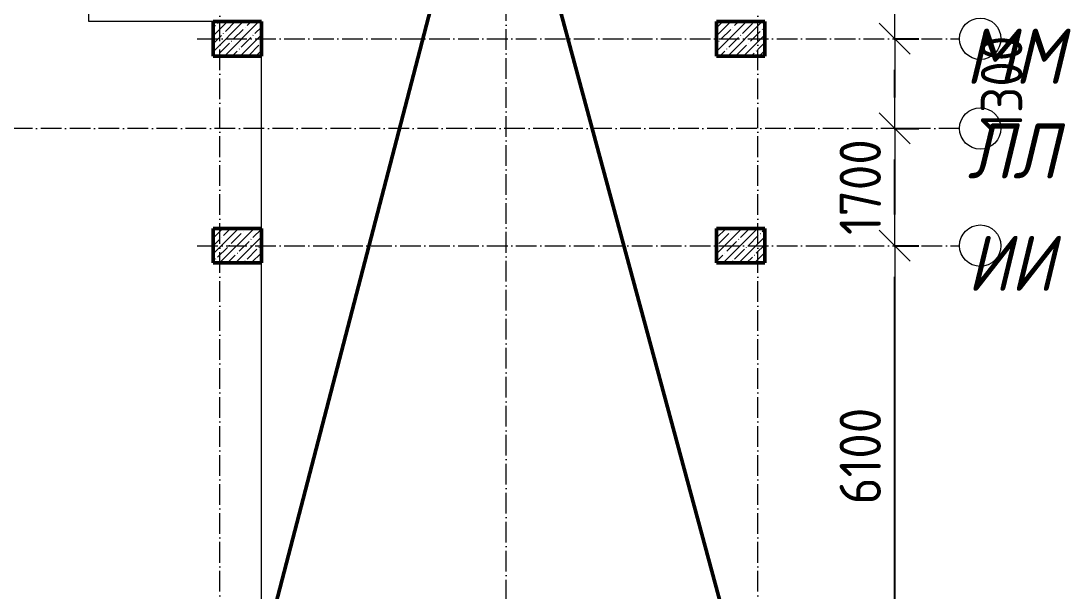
# Model space of a CAD drawing. Header units: millimetres. Extents: x 2294 to 908349, y -83289 to 219220.
# Drawn here: x 256049 to 271274, y 62385 to 70664 of the extents above; entities that cross this region are included whole.
import ezdxf

# ---------------------------------------------------------------- set-up
doc = ezdxf.new("R2010")
doc.units = ezdxf.units.MM
doc.linetypes.add('50_200_ШТРИХ_1Т_ш5_п1_п1_', pattern=[700, 500, -100, 0, -100])
for name, color, linetype, lineweight in [('A-____-____-DIMS', 7, 'Continuous', 9), ('A-DETL-____-OTLN-1', 7, 'Continuous', 50), ('A-FLOR-____-OTLN', 7, 'Continuous', 9), ('S-COLS-____-MCUT', 7, 'Continuous', 50), ('S-COLS-____-OTLN', 7, 'Continuous', 9), ('S-GRID-____-IDEN', 7, 'Continuous', 9), ('S-GRID-____-OTLN-1', 7, '50_200_ШТРИХ_1Т_ш5_п1_п1_', 9)]:
    doc.layers.add(name, color=color, linetype=linetype, lineweight=lineweight)
doc.styles.add('ISOCPEUR_I_9', font='isocpeui.ttf', dxfattribs={"width": 0.9, "height": 250})
doc.styles.add('СПДС', font='isocpeur.ttf', dxfattribs={"width": 0.9})
doc.dimstyles.new('Размера А3', dxfattribs={"dimtxt": 800, "dimasz": 450, "dimexe": 350, "dimexo": 100, "dimgap": 200, "dimtad": 1, "dimdec": 0, "dimrnd": 10, "dimzin": 0, "dimdsep": 46, "dimtxsty": 'СПДС', "dimblk": 'ARROWHEAD_6', "dimcen": 1, "dimclrd": 5, "dimclre": 5, "dimclrt": 5, "dimazin": 0, "dimtfac": 1, "dimtdec": 0, "dimtmove": 2, "dimatfit": 3, "dimfxl": 1, "dimtolj": 1, "dimtzin": 0, "dimarcsym": 0})

# ---------------------------------------------------------------- blocks, each defined once
blk = doc.blocks.new('Ось сетки - Круг_Ø6_00__ISO-2_5_0_9K_-25732049-АР1_План отверстий 3 этажа в осях 1-64_Ю-ЯЯ')
at = {"layer": 'S-GRID-____-IDEN'}
blk.add_circle((0, 0), 3, dxfattribs=at)
blk = doc.blocks.new('ARROWHEAD_6')
at = {"color": 0, "linetype": 'Continuous'}
for p, q in [((-0.5, -0.5), (0.5, 0.5)), ((0, 0), (-1, 0))]:
    blk.add_line(p, q, dxfattribs=at)
blk = doc.blocks.new('*D2685')
at = {"layer": 'A-____-____-DIMS', "color": 0, "lineweight": -2, "transparency": 16777216}
for p, q in [((268712, 67406), (269068, 67406)), ((268718, 61756), (268718, 66956)), ((268712, 61306), (269068, 61306))]:
    blk.add_line(p, q, dxfattribs=at)
at = {"layer": 'Defpoints', "color": 0, "transparency": 16777216}
for p in [(268612, 67406), (268718, 67406), (268612, 61306)]:
    blk.add_point(p, dxfattribs=at)
at = {"layer": 'A-____-____-DIMS', "color": 0, "lineweight": -2, "transparency": 16777216, "xscale": 450, "yscale": 450, "zscale": 450}
for p, rotation in [((268718, 67406), 90), ((268718, 61306), 270)]:
    blk.add_blockref('ARROWHEAD_6', p, dxfattribs=dict(at, rotation=rotation))
at = {"layer": 'A-____-____-DIMS', "color": 0, "transparency": 16777216, "insert": (268218, 64356), "char_height": 600, "attachment_point": 5, "rotation": 90, "style": 'СПДС'}
blk.add_mtext('\\A1;6100', dxfattribs=at)
blk = doc.blocks.new('*D2686')
at = {"layer": 'A-____-____-DIMS', "color": 0, "lineweight": -2, "transparency": 16777216}
for p, q in [((268712, 69106), (269068, 69106)), ((268718, 67856), (268718, 68656)), ((268712, 67406), (269068, 67406))]:
    blk.add_line(p, q, dxfattribs=at)
at = {"layer": 'Defpoints', "color": 0, "transparency": 16777216}
for p in [(268612, 69106), (268718, 69106), (268612, 67406)]:
    blk.add_point(p, dxfattribs=at)
at = {"layer": 'A-____-____-DIMS', "color": 0, "lineweight": -2, "transparency": 16777216, "xscale": 450, "yscale": 450, "zscale": 450}
for p, rotation in [((268718, 69106), 90), ((268718, 67406), 270)]:
    blk.add_blockref('ARROWHEAD_6', p, dxfattribs=dict(at, rotation=rotation))
at = {"layer": 'A-____-____-DIMS', "color": 0, "transparency": 16777216, "insert": (268218, 68256), "char_height": 600, "attachment_point": 5, "rotation": 90, "style": 'СПДС'}
blk.add_mtext('\\A1;1700', dxfattribs=at)
blk = doc.blocks.new('*D2687')
at = {"layer": 'A-____-____-DIMS', "color": 0, "lineweight": -2, "transparency": 16777216}
for p, q in [((268712, 70406), (269068, 70406)), ((268718, 69556), (268718, 69956)), ((268712, 69106), (269068, 69106))]:
    blk.add_line(p, q, dxfattribs=at)
at = {"layer": 'Defpoints', "color": 0, "transparency": 16777216}
for p in [(268612, 70406), (268718, 70406), (268612, 69106)]:
    blk.add_point(p, dxfattribs=at)
at = {"layer": 'A-____-____-DIMS', "color": 0, "lineweight": -2, "transparency": 16777216, "xscale": 450, "yscale": 450, "zscale": 450}
for p, rotation in [((268718, 70406), 90), ((268718, 69106), 270)]:
    blk.add_blockref('ARROWHEAD_6', p, dxfattribs=dict(at, rotation=rotation))
at = {"layer": 'A-____-____-DIMS', "color": 0, "transparency": 16777216, "insert": (270268, 69756), "char_height": 600, "attachment_point": 5, "rotation": 90, "style": 'СПДС'}
blk.add_mtext('\\A1;1300', dxfattribs=at)
blk = doc.blocks.new('*D2688')
at = {"layer": 'A-____-____-DIMS', "color": 0, "lineweight": -2, "transparency": 16777216}
for p, q in [((268712, 73606), (269068, 73606)), ((268718, 70856), (268718, 73156)), ((268712, 70406), (269068, 70406))]:
    blk.add_line(p, q, dxfattribs=at)
at = {"layer": 'Defpoints', "color": 0, "transparency": 16777216}
for p in [(268612, 73606), (268718, 73606), (268612, 70406)]:
    blk.add_point(p, dxfattribs=at)
at = {"layer": 'A-____-____-DIMS', "color": 0, "lineweight": -2, "transparency": 16777216, "xscale": 450, "yscale": 450, "zscale": 450}
for p, rotation in [((268718, 73606), 90), ((268718, 70406), 270)]:
    blk.add_blockref('ARROWHEAD_6', p, dxfattribs=dict(at, rotation=rotation))
at = {"layer": 'A-____-____-DIMS', "color": 0, "transparency": 16777216, "insert": (268218, 72006), "char_height": 600, "attachment_point": 5, "rotation": 90, "style": 'СПДС'}
blk.add_mtext('\\A1;3200', dxfattribs=at)
blk = doc.blocks.new('BSC_Колонна _Прямоугольная - 500х700-V96-АР1_План отверстий 3 этажа в осях 1-64_Ю-ЯЯ')
at = {"layer": 'S-COLS-____-OTLN'}
h = blk.add_hatch(dxfattribs=at)
h.set_pattern_fill('FP_101', color=256, style=0, pattern_type=2)
h.set_pattern_definition([(315, (-64381.04, 93600), (114.04925, 114.04925), []), (315, (-64381.04, 93485.95), (114.04925, 114.04925), [201.613, -40.323, 3.353, -36.97])])
h.paths.add_polyline_path([(-250, 350), (-250, -350), (250, -350), (250, 350)], flags=0)
at = {"layer": 'S-COLS-____-MCUT'}
for p, q in [((250, 350), (-250, 350)), ((-250, 350), (-250, -350)), ((250, -350), (250, 350)), ((-250, -350), (250, -350))]:
    blk.add_line(p, q, dxfattribs=at)
blk = doc.blocks.new('BSC_Колонна _Прямоугольная - 500х700-V105-АР1_План отверстий 3 этажа в осях 1-64_Ю-ЯЯ')
at = {"layer": 'S-COLS-____-OTLN'}
h = blk.add_hatch(dxfattribs=at)
h.set_pattern_fill('FP_110', color=256, style=0, pattern_type=2)
h.set_pattern_definition([(315, (-64381.04, 100900), (114.04925, 114.04925), []), (315, (-64381.04, 100785.95), (114.04925, 114.04925), [201.613, -40.323, 3.353, -36.97])])
h.paths.add_polyline_path([(-250, 350), (-250, -350), (250, -350), (250, 350)], flags=0)
at = {"layer": 'S-COLS-____-MCUT'}
for p, q in [((250, 350), (-250, 350)), ((-250, 350), (-250, -350)), ((250, -350), (250, 350)), ((-250, -350), (250, -350))]:
    blk.add_line(p, q, dxfattribs=at)
blk = doc.blocks.new('BSC_Колонна _Прямоугольная - 500х700-V108-АР1_План отверстий 3 этажа в осях 1-64_Ю-ЯЯ')
at = {"layer": 'S-COLS-____-OTLN'}
h = blk.add_hatch(dxfattribs=at)
h.set_pattern_fill('FP_113', color=256, style=0, pattern_type=2)
h.set_pattern_definition([(315, (-61381.04, 93600), (114.04925, 114.04925), []), (315, (-61381.04, 93485.95), (114.04925, 114.04925), [201.613, -40.323, 3.353, -36.97])])
h.paths.add_polyline_path([(-250, 350), (-250, -350), (250, -350), (250, 350)], flags=0)
at = {"layer": 'S-COLS-____-MCUT'}
for p, q in [((250, 350), (-250, 350)), ((-250, 350), (-250, -350)), ((250, -350), (250, 350)), ((-250, -350), (250, -350))]:
    blk.add_line(p, q, dxfattribs=at)
blk = doc.blocks.new('BSC_Колонна _Прямоугольная - 500х700-V109-АР1_План отверстий 3 этажа в осях 1-64_Ю-ЯЯ')
at = {"layer": 'S-COLS-____-OTLN'}
h = blk.add_hatch(dxfattribs=at)
h.set_pattern_fill('FP_114', color=256, style=0, pattern_type=2)
h.set_pattern_definition([(315, (-61381.04, 100900), (114.04925, 114.04925), []), (315, (-61381.04, 100785.95), (114.04925, 114.04925), [201.613, -40.323, 3.353, -36.97])])
h.paths.add_polyline_path([(-250, 350), (-250, -350), (250, -350), (250, 350)], flags=0)
at = {"layer": 'S-COLS-____-MCUT'}
for p, q in [((250, 350), (-250, 350)), ((-250, 350), (-250, -350)), ((250, -350), (250, 350)), ((-250, -350), (250, -350))]:
    blk.add_line(p, q, dxfattribs=at)
blk = doc.blocks.new('3floor')
at = {"layer": 'A-DETL-____-OTLN-1'}
for p, q in [((259534, 61406), (266334, 87556)), ((259534, 86856), (266334, 61706))]:
    blk.add_line(p, q, dxfattribs=at)
at = {"layer": 'A-FLOR-____-OTLN'}
for p, q in [((257034, 70656), (257034, 79256)), ((258834, 70656), (257034, 70656)), ((259534, 67656), (259534, 70156)), ((259534, 61706), (259534, 67156))]:
    blk.add_line(p, q, dxfattribs=at)
at = {"layer": 'S-COLS-____-OTLN', "rotation": 89.9999999999999}
for name, p in [('BSC_Колонна _Прямоугольная - 500х700-V96-АР1_План отверстий 3 этажа в осях 1-64_Ю-ЯЯ', (259184, 70406)), ('BSC_Колонна _Прямоугольная - 500х700-V105-АР1_План отверстий 3 этажа в осях 1-64_Ю-ЯЯ', (266484, 70406)), ('BSC_Колонна _Прямоугольная - 500х700-V108-АР1_План отверстий 3 этажа в осях 1-64_Ю-ЯЯ', (259184, 67406)), ('BSC_Колонна _Прямоугольная - 500х700-V109-АР1_План отверстий 3 этажа в осях 1-64_Ю-ЯЯ', (266484, 67406))]:
    blk.add_blockref(name, p, dxfattribs=at)
blk = doc.blocks.new('3osi')
at = {"layer": 'S-GRID-____-OTLN-1', "color": 251, "ltscale": 0.6, "true_color": 0x636466}
for p, q in [((258933.5, 46006.3), (258933.5, 96918.1)), ((263083.5, 55542), (263083.5, 96918.1)), ((266733.5, 46006.3), (266733.5, 96918.1)), ((258604.8, 70406.3), (269657.9, 70406.3)), ((269657.9, 69106.3), (160914.7, 69106.3)), ((258604.8, 67406.3), (269657.9, 67406.3))]:
    blk.add_line(p, q, dxfattribs=at)
at = {"layer": 'S-GRID-____-IDEN', "xscale": 99.99999999999993, "yscale": 99.99999999999993, "zscale": 99.99999999999993}
for p, rotation in [((269957.9, 70406.3), 269.9999999999995), ((269957.9, 69106.3), 89.9999999999998), ((269957.9, 67406.3), 269.9999999999995)]:
    blk.add_blockref('Ось сетки - Круг_Ø6_00__ISO-2_5_0_9K_-25732049-АР1_План отверстий 3 этажа в осях 1-64_Ю-ЯЯ', p, dxfattribs=dict(at, rotation=rotation))
at = {"layer": 'S-GRID-____-IDEN', "char_height": 800, "attachment_point": 1, "style": 'ISOCPEUR_I_9'}
for s, insert, width in [('ММ', (269743.8, 70553), 505.063), ('ЛЛ', (269772.8, 69182.4), 447.342), ('ИИ', (269767.7, 67553), 447.342)]:
    blk.add_mtext(s, dxfattribs=dict(at, insert=insert, width=width))
at = {"layer": 'A-____-____-DIMS'}
for base, p1, p2, picture, middle in [((268717.7, 73606.3), (268611.7, 70406.3), (268611.7, 73606.3), '*D2688', (268217.7, 72006.3)), ((268717.7, 70406.3), (268611.7, 69106.3), (268611.7, 70406.3), '*D2687', (270267.7, 69756.3)), ((268717.7, 69106.3), (268611.7, 67406.3), (268611.7, 69106.3), '*D2686', (268217.7, 68256.3)), ((268717.7, 67406.3), (268611.7, 61306.3), (268611.7, 67406.3), '*D2685', (268217.7, 64356.3))]:
    dim = blk.add_linear_dim(base=base, p1=p1, p2=p2, angle=90, dimstyle='Размера А3', override={"dimtxt": 600, "dimclrd": 0, "dimclre": 0, "dimclrt": 0}, dxfattribs=at)
    dim.commit()
    dim.dimension.update_dxf_attribs({"geometry": picture, "text_midpoint": middle})

msp = doc.modelspace()

# ---------------------------------------------------------------- block references
for name in ['3osi', '3floor']:
    msp.add_blockref(name, (0, 0))

doc.saveas('drawing.dxf')
